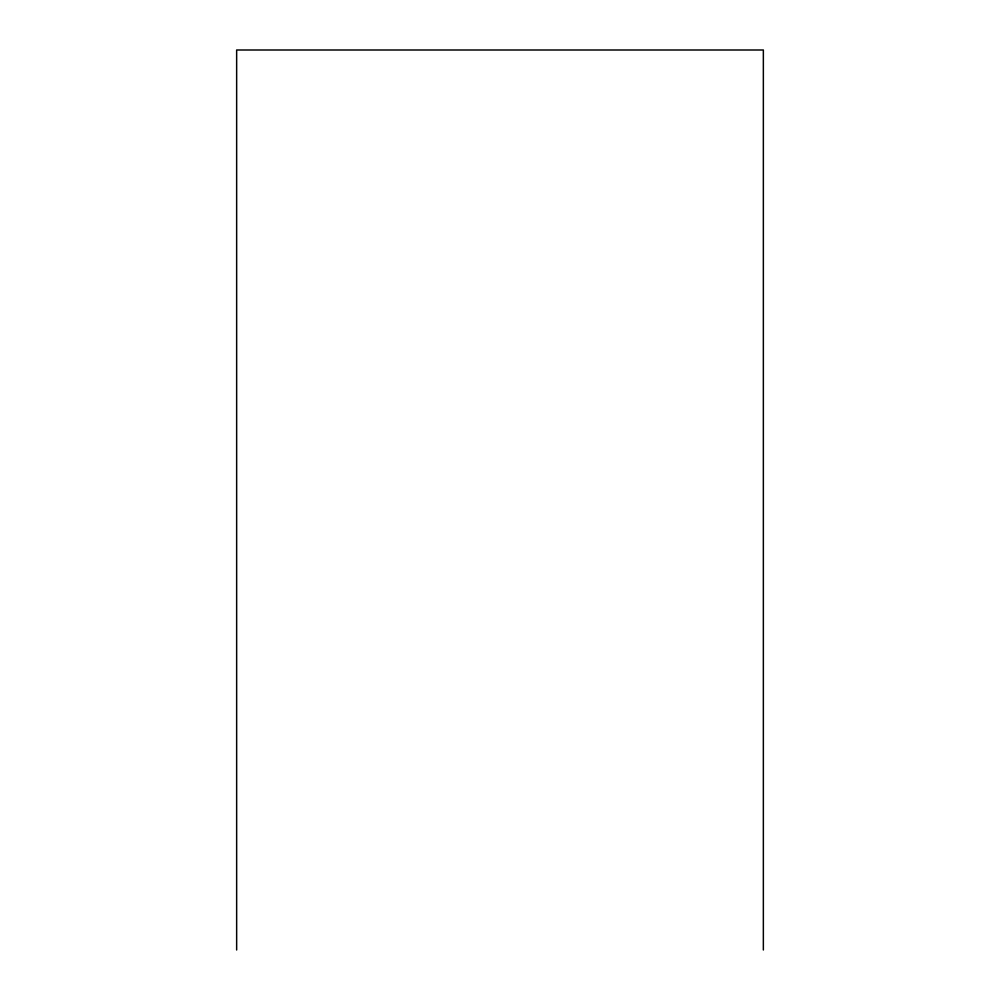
<?xml version="1.0" encoding="UTF-8"?>
<svg xmlns="http://www.w3.org/2000/svg" width="1000" height="1000" viewBox="0 0 1000 1000"><rect width="100%" height="100%" fill="white"/><g stroke="black" fill="none" stroke-linecap="round" stroke-linejoin="round"><path stroke-width="1.5" d="M763.35 950L763.35 50L236.65 50L236.65 950"/></g></svg>
